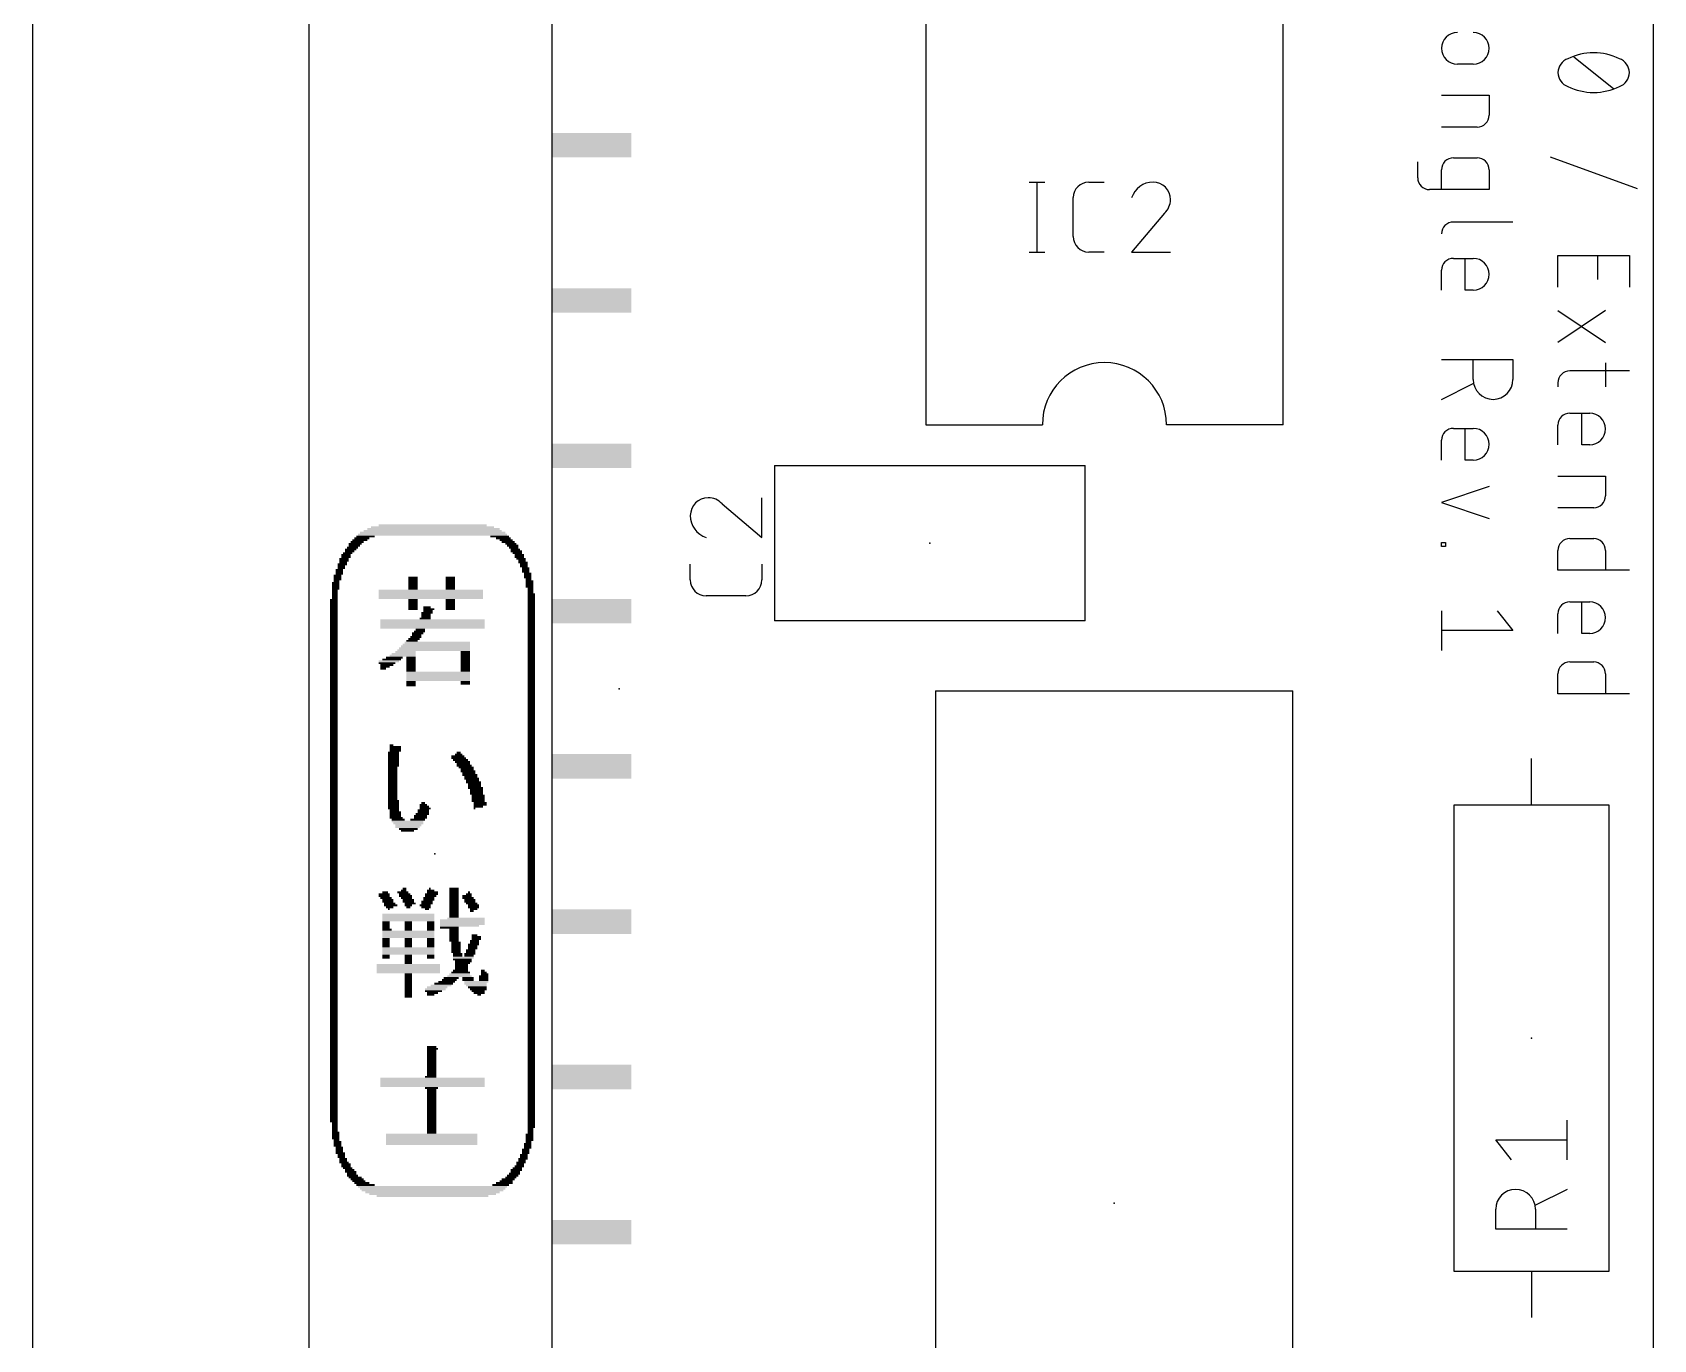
# Model space of a CAD drawing. Extents: x -4.5 to 54.6, y -1 to 75.9.
# Drawn here: x -4.52 to 22, y 16.02 to 37.41 of the extents above; entities that cross this region are included whole.
import ezdxf

# ---------------------------------------------------------------- set-up
doc = ezdxf.new("R2010")
doc.units = 0
for name, color, linetype in [('20', 30, 'CONTINUOUS'), ('21', 253, 'CONTINUOUS'), ('23', 7, 'CONTINUOUS'), ('25', 253, 'CONTINUOUS'), ('51', 253, 'CONTINUOUS')]:
    doc.layers.add(name, color=color, linetype=linetype)

# ---------------------------------------------------------------- blocks, each defined once
blk = doc.blocks.new('RECT')
blk.add_solid([(-0.5, -0.5), (0.5, -0.5), (-0.5, 0.5), (0.5, 0.5)])

msp = doc.modelspace()

# ---------------------------------------------------------------- linework, layer by layer
at = {"layer": '20'}
for p, q in [((0, 54), (0, -1)), ((22, -1), (22, 54))]:
    msp.add_line(p, q, dxfattribs=at)
at = {"layer": '21'}
for p, q in [((-4.52, 52.17), (-4.52, 1.17)), ((3.98, 1.17), (3.98, 52.17)), ((10.0965, 47.752), (10.0965, 30.988)), ((15.9385, 30.988), (15.9385, 47.752)), ((19.0501, 36.8864), (18.7904, 36.8864)), ((20.6954, 37.0078), (21.3446, 36.4885)), ((18.5308, 36.377), (19.3097, 36.377)), ((19.3097, 36.377), (19.3097, 36.0524)), ((19.115, 35.8577), (18.5308, 35.8577)), ((18.1413, 35.0296), (18.1413, 35.2893)), ((18.7255, 35.3542), (19.115, 35.3542)), ((20.306, 35.3695), (21.734, 34.8502)), ((18.5308, 34.8349), (18.5308, 35.1594)), ((19.3097, 35.1594), (19.3097, 34.8349)), ((19.3097, 34.8349), (18.3361, 34.8349)), ((19.6992, 34.3046), (18.7255, 34.3046)), ((18.7255, 33.71), (19.0501, 33.71)), ((18.9203, 33.1907), (18.9203, 33.71)), ((20.4358, 33.2364), (20.4358, 33.7557)), ((20.4358, 33.7557), (21.6042, 33.7557)), ((21.0849, 33.7557), (21.0849, 33.3663)), ((21.6042, 33.7557), (21.6042, 33.2364)), ((18.5308, 33.1907), (18.5308, 33.5153)), ((19.0501, 33.1907), (18.9203, 33.1907)), ((20.4358, 32.8549), (21.2147, 32.3356)), ((21.2147, 32.8549), (20.4358, 32.3356)), ((18.5308, 32.053), (19.6992, 32.053)), ((19.0501, 31.7285), (19.0501, 32.053)), ((19.6992, 32.053), (19.6992, 31.7285)), ((21.6042, 31.8693), (20.6305, 31.8693)), ((21.2147, 31.9991), (21.2147, 31.6096)), ((18.5308, 31.4039), (19.0501, 31.6636)), ((20.4358, 31.6745), (20.4358, 31.6096)), ((20.6305, 31.1785), (20.9551, 31.1785)), ((20.8253, 30.6592), (20.8253, 31.1785)), ((10.0965, 30.988), (12.0015, 30.988)), ((15.9385, 30.988), (14.0335, 30.988)), ((18.7255, 30.9287), (19.0501, 30.9287)), ((18.9203, 30.4094), (18.9203, 30.9287)), ((20.4358, 30.6592), (20.4358, 30.9837)), ((18.5308, 30.4094), (18.5308, 30.734)), ((20.9551, 30.6592), (20.8253, 30.6592)), ((7.62, 30.3213), (7.62, 27.7813)), ((7.62, 30.3213), (12.7, 30.3213)), ((12.7, 27.7813), (12.7, 30.3213)), ((19.0501, 30.4094), (18.9203, 30.4094)), ((19.3097, 29.9762), (18.5308, 29.7166)), ((20.4358, 30.1498), (21.2147, 30.1498)), ((21.2147, 30.1498), (21.2147, 29.8252)), ((18.5308, 29.7166), (19.3097, 29.4569)), ((21.02, 29.6305), (20.4358, 29.6305)), ((18.5308, 29.0632), (18.5957, 29.0632)), ((18.5308, 28.9983), (18.5308, 29.0632)), ((18.5957, 28.9983), (18.5308, 28.9983)), ((18.5957, 29.0632), (18.5957, 28.9983)), ((20.4358, 28.6077), (20.4358, 28.9322)), ((20.6305, 29.127), (21.02, 29.127)), ((21.2147, 28.9322), (21.2147, 28.6077)), ((21.6042, 28.6077), (20.4358, 28.6077)), ((18.5308, 27.9456), (18.5308, 27.2965)), ((19.4396, 27.9456), (19.6992, 27.6211)), ((20.4358, 27.5731), (20.4358, 27.8976)), ((20.6305, 28.0924), (20.9551, 28.0924)), ((20.8253, 27.5731), (20.8253, 28.0924)), ((12.7, 27.7813), (7.62, 27.7813)), ((19.6992, 27.6211), (18.5308, 27.6211)), ((20.9551, 27.5731), (20.8253, 27.5731)), ((20.6305, 27.1077), (21.02, 27.1077)), ((20.4358, 26.5884), (20.4358, 26.9129)), ((21.2147, 26.9129), (21.2147, 26.5884)), ((10.2553, 26.6383), (10.2553, 9.8742)), ((10.2553, 26.6383), (16.0973, 26.6383)), ((16.0973, 9.8742), (16.0973, 26.6383)), ((21.6042, 26.5884), (20.4358, 26.5884)), ((20.0025, 24.765), (20.0025, 25.527)), ((18.7325, 24.765), (18.7325, 17.145)), ((21.2725, 24.765), (18.7325, 24.765)), ((21.2725, 17.145), (21.2725, 24.765)), ((18.7325, 17.145), (21.2725, 17.145)), ((20.0025, 17.145), (20.0025, 16.383))]:
    msp.add_line(p, q, dxfattribs=at)
for centre, radius, start, end in [((18.7904, 37.146), 0.2596, 90, 270), ((19.0501, 37.146), 0.2596, 270, 90), ((20.676, 36.7481), 0.2402, 108.9254, 179.9998), ((21.02, 36.1098), 0.9629, 90, 115.9888), ((21.02, 36.1098), 0.9629, 64.0109, 90.0001), ((21.364, 36.7481), 0.2402, 360, 71.0751), ((20.676, 36.7481), 0.2402, 180, 251.0733), ((21.364, 36.7481), 0.2402, 288.9259, 359.9998), ((21.02, 37.3864), 0.9629, 244.0112, 270), ((21.02, 37.3864), 0.9628, 269.9999, 295.9891), ((19.115, 36.0524), 0.1947, 270.0018, 360), ((18.7255, 35.1594), 0.1947, 90, 180), ((19.115, 35.1594), 0.1947, 0, 90), ((18.3361, 35.0296), 0.1947, 180, 270), ((18.7255, 34.1099), 0.1947, 90, 180), ((18.7255, 33.5153), 0.1947, 90, 180), ((19.0501, 33.4504), 0.2596, 270, 90), ((13.0175, 30.988), 1.016, 0, 180), ((20.6305, 31.6745), 0.1947, 90, 180), ((19.3746, 31.7285), 0.3246, 180, 0), ((20.6305, 30.9837), 0.1947, 90, 180), ((20.9551, 30.9188), 0.2596, 270, 90), ((18.7255, 30.734), 0.1947, 90, 180), ((19.0501, 30.6691), 0.2596, 270, 90), ((21.02, 29.8252), 0.1947, 270.0018, 360), ((20.6305, 28.9322), 0.1947, 90, 180), ((21.02, 28.9322), 0.1947, 0, 90), ((20.6305, 27.8976), 0.1947, 90, 180), ((20.9551, 27.8327), 0.2596, 270, 90), ((20.6305, 26.9129), 0.1947, 90, 180), ((21.02, 26.9129), 0.1947, 0, 90)]:
    msp.add_arc(centre, radius, start, end, dxfattribs=at)
at = {"layer": '23'}
for p in [(10.16, 29.0513), (5.08, 26.67), (2.0638, 23.9713), (20.0025, 20.955), (13.1763, 18.2563)]:
    msp.add_point(p, dxfattribs=at)
at = {"layer": '25'}
for p, q in [((11.7856, 34.9567), (12.0396, 34.9567)), ((11.9126, 34.9567), (11.9126, 33.8137)), ((12.7598, 34.9567), (13.0138, 34.9567)), ((12.5058, 34.0678), (12.5058, 34.7028)), ((14.0018, 34.4488), (13.462, 33.8137)), ((11.7856, 33.8137), (12.0396, 33.8137)), ((13.0138, 33.8137), (12.7598, 33.8137)), ((13.462, 33.8137), (14.097, 33.8137)), ((7.4104, 29.1451), (7.4104, 29.7942)), ((6.7613, 29.6968), (7.4104, 29.1451)), ((6.242, 28.4489), (6.242, 28.7086)), ((7.4104, 28.7086), (7.4104, 28.4489)), ((7.1508, 28.1893), (6.5017, 28.1893)), ((20.5867, 18.9664), (20.5867, 19.6155)), ((19.6779, 18.9664), (19.4183, 19.291)), ((19.4183, 19.291), (20.5867, 19.291)), ((20.5867, 18.4799), (20.0674, 18.2203)), ((19.4183, 17.8308), (19.4183, 18.1554)), ((20.0674, 18.1554), (20.0674, 17.8308)), ((20.5867, 17.8308), (19.4183, 17.8308))]:
    msp.add_line(p, q, dxfattribs=at)
for centre, radius, start, end in [((12.7598, 34.7028), 0.254, 90, 180), ((13.8113, 34.5896), 0.3671, 90, 162.0547), ((13.8113, 34.671), 0.2858, 0, 90), ((13.7901, 34.671), 0.3069, 313.6027, 0.0001), ((12.7598, 34.0678), 0.254, 180, 270), ((6.5342, 29.5021), 0.2921, 90, 180), ((6.5342, 29.4805), 0.3137, 43.6034, 90.0002), ((6.6173, 29.5021), 0.3753, 180.0001, 252.0554), ((6.5017, 28.4489), 0.2596, 180.0014, 270), ((7.1508, 28.4489), 0.2596, 270, 0), ((19.7429, 18.1554), 0.3246, 0, 180)]:
    msp.add_arc(centre, radius, start, end, dxfattribs=at)

# ---------------------------------------------------------------- block references
at = {"layer": '21', "xscale": 0.4, "yscale": 0.3, "rotation": 90}
for p in [(4.13, 35.56), (4.13, 33.02), (4.13, 30.48), (4.13, 27.94), (4.13, 25.4), (4.13, 22.86), (4.13, 20.32), (4.13, 17.78)]:
    msp.add_blockref('RECT', p, dxfattribs=at)
at = {"layer": '21', "yscale": 0.0305}
for p, xscale in [((0.9287, 29.1612), 0.3048), ((2.0259, 29.1917), 2.4384), ((2.0259, 29.2221), 2.3774), ((2.0259, 29.2526), 2.2555), ((2.0412, 29.2831), 2.1641), ((2.0259, 29.3136), 2.0117), ((2.0259, 29.3441), 1.7678), ((3.1232, 29.1612), 0.3048), ((0.6848, 28.9478), 0.1829), ((0.6696, 28.9173), 0.1524), ((0.7153, 28.9783), 0.1829), ((0.761, 29.0393), 0.2134), ((0.7458, 29.0088), 0.1829), ((0.7915, 29.0697), 0.2134), ((0.8372, 29.1002), 0.2438), ((0.8677, 29.1307), 0.2438), ((3.1842, 29.1307), 0.2438), ((3.2299, 29.1002), 0.2134), ((3.2604, 29.0697), 0.2134), ((3.3061, 29.0393), 0.1829), ((3.3366, 29.0088), 0.1829), ((3.3518, 28.9783), 0.1524), ((3.3823, 28.9478), 0.1524), ((3.3976, 28.9173), 0.1829), ((0.5324, 28.6735), 0.1219), ((0.5324, 28.643), 0.1219), ((0.5477, 28.704), 0.1524), ((0.5782, 28.7954), 0.1524), ((0.5782, 28.7649), 0.1524), ((0.5629, 28.7345), 0.1219), ((0.6086, 28.8564), 0.1524), ((0.6086, 28.8259), 0.1524), ((0.6391, 28.8869), 0.1524), ((3.4128, 28.8869), 0.1524), ((3.4433, 28.8564), 0.1524), ((3.4433, 28.8259), 0.1524), ((3.4738, 28.7954), 0.1524), ((3.489, 28.7649), 0.1219), ((3.5042, 28.7345), 0.1524), ((3.5195, 28.704), 0.1219), ((3.5195, 28.6735), 0.1219), ((3.55, 28.643), 0.1219), ((0.441, 28.3992), 0.1219), ((0.441, 28.3687), 0.1219), ((0.4715, 28.5211), 0.1219), ((0.4715, 28.4906), 0.1219), ((0.4715, 28.4601), 0.1219), ((0.4562, 28.4297), 0.0914), ((0.502, 28.6125), 0.1219), ((0.502, 28.5821), 0.1219), ((0.502, 28.5516), 0.1219), ((1.7059, 28.4906), 0.1524), ((1.7059, 28.4601), 0.1524), ((1.7059, 28.4297), 0.1524), ((1.7059, 28.3992), 0.1524), ((1.7059, 28.3687), 0.1524), ((2.3155, 28.4906), 0.1524), ((2.3155, 28.4601), 0.1524), ((2.3155, 28.4297), 0.1524), ((2.3155, 28.3992), 0.1524), ((2.3155, 28.3687), 0.1524), ((3.55, 28.6125), 0.1219), ((3.55, 28.5821), 0.1219), ((3.5804, 28.5516), 0.1219), ((3.5804, 28.5211), 0.1219), ((3.5804, 28.4906), 0.1219), ((3.6109, 28.4297), 0.1219), ((3.6109, 28.3992), 0.1219), ((3.6109, 28.3687), 0.1219), ((3.5957, 28.4601), 0.0914), ((0.4105, 28.1249), 0.1219), ((0.441, 28.3382), 0.1219), ((0.441, 28.3077), 0.1219), ((0.4258, 28.2773), 0.0914), ((0.4258, 28.2468), 0.0914), ((0.4258, 28.2163), 0.0914), ((0.4258, 28.1858), 0.0914), ((0.4258, 28.1553), 0.0914), ((1.9955, 28.2773), 1.7069), ((1.9955, 28.2468), 1.7069), ((1.9955, 28.2163), 1.7069), ((1.9955, 28.1858), 1.7069), ((1.9955, 28.1553), 1.7069), ((1.7059, 28.3382), 0.1524), ((1.7059, 28.3077), 0.1524), ((1.7059, 28.1249), 0.1524), ((2.3155, 28.3382), 0.1524), ((2.3155, 28.3077), 0.1524), ((2.3155, 28.1249), 0.1524), ((3.6109, 28.3382), 0.1219), ((3.6261, 28.3077), 0.0914), ((3.6261, 28.2773), 0.0914), ((3.6261, 28.2468), 0.0914), ((3.6414, 28.2163), 0.1219), ((3.6414, 28.1858), 0.1219), ((3.6414, 28.1553), 0.1219), ((3.6414, 28.1249), 0.1219), ((0.4105, 28.0944), 0.1219), ((0.4105, 28.0639), 0.1219), ((0.4105, 28.0334), 0.1219), ((0.4105, 28.0029), 0.1219), ((0.4105, 27.9725), 0.1219), ((0.4105, 27.942), 0.1219), ((0.4105, 27.9115), 0.1219), ((0.4105, 27.881), 0.1219), ((0.4105, 27.8505), 0.1219), ((1.7059, 28.0944), 0.1524), ((1.7059, 28.0639), 0.1524), ((1.7059, 28.0334), 0.1524), ((1.7059, 28.0029), 0.1524), ((1.7059, 27.9725), 0.1524), ((1.9345, 27.9115), 0.1829), ((1.9193, 27.881), 0.1524), ((1.9193, 27.8505), 0.1524), ((1.9345, 28.0029), 0.1219), ((1.965, 27.9725), 0.1829), ((1.9498, 27.942), 0.1524), ((2.3155, 28.0944), 0.1524), ((2.3155, 28.0639), 0.1524), ((2.3155, 28.0334), 0.1524), ((2.3155, 28.0029), 0.1524), ((2.3155, 27.9725), 0.1524), ((3.6414, 28.0944), 0.1219), ((3.6414, 28.0639), 0.1219), ((3.6414, 28.0334), 0.1219), ((3.6414, 28.0029), 0.1219), ((3.6414, 27.9725), 0.1219), ((3.6414, 27.942), 0.1219), ((3.6414, 27.9115), 0.1219), ((3.6414, 27.881), 0.1219), ((3.6414, 27.8505), 0.1219), ((0.4105, 27.8201), 0.1219), ((0.4105, 27.7896), 0.1219), ((0.4105, 27.7591), 0.1219), ((0.4105, 27.7286), 0.1219), ((0.4105, 27.6981), 0.1219), ((0.4105, 27.6677), 0.1219), ((0.4105, 27.6372), 0.1219), ((0.4105, 27.6067), 0.1219), ((0.4105, 27.5762), 0.1219), ((2.0259, 27.7896), 1.7069), ((2.0259, 27.7591), 1.7069), ((2.0259, 27.7286), 1.7069), ((2.0259, 27.6981), 1.7069), ((2.0259, 27.6677), 1.7069), ((1.7821, 27.5762), 0.1829), ((1.8126, 27.6067), 0.1829), ((1.8278, 27.6372), 0.1524), ((1.904, 27.8201), 0.1829), ((3.6414, 27.8201), 0.1219), ((3.6414, 27.7896), 0.1219), ((3.6414, 27.7591), 0.1219), ((3.6414, 27.7286), 0.1219), ((3.6414, 27.6981), 0.1219), ((3.6414, 27.6677), 0.1219), ((3.6414, 27.6372), 0.1219), ((3.6414, 27.6067), 0.1219), ((3.6414, 27.5762), 0.1219), ((0.4105, 27.5457), 0.1219), ((0.4105, 27.5153), 0.1219), ((0.4105, 27.4848), 0.1219), ((0.4105, 27.4543), 0.1219), ((0.4105, 27.4238), 0.1219), ((0.4105, 27.3933), 0.1219), ((0.4105, 27.3629), 0.1219), ((0.4105, 27.3324), 0.1219), ((0.4105, 27.3019), 0.1219), ((2.0412, 27.3019), 1.1887), ((2.0564, 27.3324), 1.1582), ((2.0717, 27.3629), 1.1278), ((2.0869, 27.3933), 1.0973), ((2.1021, 27.4238), 1.0668), ((1.6907, 27.4543), 0.1829), ((1.7212, 27.4848), 0.1829), ((1.7516, 27.5153), 0.1829), ((1.7669, 27.5457), 0.1524), ((3.6414, 27.5457), 0.1219), ((3.6414, 27.5153), 0.1219), ((3.6414, 27.4848), 0.1219), ((3.6414, 27.4543), 0.1219), ((3.6414, 27.4238), 0.1219), ((3.6414, 27.3933), 0.1219), ((3.6414, 27.3629), 0.1219), ((3.6414, 27.3324), 0.1219), ((3.6414, 27.3019), 0.1219), ((0.4105, 27.2714), 0.1219), ((0.4105, 27.2409), 0.1219), ((0.4105, 27.2105), 0.1219), ((0.4105, 27.18), 0.1219), ((0.4105, 27.1495), 0.1219), ((0.4105, 27.119), 0.1219), ((0.4105, 27.0885), 0.1219), ((0.4105, 27.0581), 0.1219), ((1.2792, 27.0885), 0.2743), ((1.3097, 27.119), 0.3353), ((1.2792, 27.0581), 0.2134), ((1.3554, 27.1495), 0.3048), ((1.4011, 27.18), 0.2743), ((1.5383, 27.2105), 0.4267), ((1.5535, 27.2409), 0.3962), ((1.584, 27.2714), 0.3353), ((1.6754, 27.18), 0.1524), ((1.6754, 27.1495), 0.1524), ((1.6754, 27.119), 0.1524), ((1.6754, 27.0885), 0.1524), ((1.6754, 27.0581), 0.1524), ((2.5594, 27.2714), 0.1524), ((2.5594, 27.2409), 0.1524), ((2.5594, 27.2105), 0.1524), ((2.5594, 27.18), 0.1524), ((2.5594, 27.1495), 0.1524), ((2.5594, 27.119), 0.1524), ((2.5594, 27.0885), 0.1524), ((2.5594, 27.0581), 0.1524), ((3.6414, 27.2714), 0.1219), ((3.6414, 27.2409), 0.1219), ((3.6414, 27.2105), 0.1219), ((3.6414, 27.18), 0.1219), ((3.6414, 27.1495), 0.1219), ((3.6414, 27.119), 0.1219), ((3.6414, 27.0885), 0.1219), ((3.6414, 27.0581), 0.1219), ((0.4105, 27.0276), 0.1219), ((0.4105, 26.9971), 0.1219), ((0.4105, 26.9666), 0.1219), ((0.4105, 26.9361), 0.1219), ((0.4105, 26.9057), 0.1219), ((0.4105, 26.8752), 0.1219), ((0.4105, 26.8447), 0.1219), ((0.4105, 26.8142), 0.1219), ((0.4105, 26.7837), 0.1219), ((1.2487, 27.0276), 0.1524), ((1.2182, 26.9971), 0.0914), ((1.6754, 27.0276), 0.1524), ((1.6754, 26.9971), 0.1524), ((1.6754, 26.9666), 0.1524), ((1.6754, 26.7837), 0.1524), ((2.1174, 26.9361), 1.0363), ((2.1174, 26.9057), 1.0363), ((2.1174, 26.8752), 1.0363), ((2.1174, 26.8447), 1.0363), ((2.1174, 26.8142), 1.0363), ((2.5594, 27.0276), 0.1524), ((2.5594, 26.9971), 0.1524), ((2.5594, 26.9666), 0.1524), ((2.5594, 26.7837), 0.1524), ((3.6414, 27.0276), 0.1219), ((3.6414, 26.9971), 0.1219), ((3.6414, 26.9666), 0.1219), ((3.6414, 26.9361), 0.1219), ((3.6414, 26.9057), 0.1219), ((3.6414, 26.8752), 0.1219), ((3.6414, 26.8447), 0.1219), ((3.6414, 26.8142), 0.1219), ((3.6414, 26.7837), 0.1219), ((0.4105, 26.7533), 0.1219), ((0.4105, 26.7228), 0.1219), ((0.4105, 26.6923), 0.1219), ((0.4105, 26.6618), 0.1219), ((0.4105, 26.6313), 0.1219), ((0.4105, 26.6009), 0.1219), ((0.4105, 26.5704), 0.1219), ((0.4105, 26.5399), 0.1219), ((0.4105, 26.5094), 0.1219), ((1.6754, 26.7533), 0.1524), ((1.6754, 26.7228), 0.1524), ((2.5594, 26.7533), 0.1524), ((3.6414, 26.7533), 0.1219), ((3.6414, 26.7228), 0.1219), ((3.6414, 26.6923), 0.1219), ((3.6414, 26.6618), 0.1219), ((3.6414, 26.6313), 0.1219), ((3.6414, 26.6009), 0.1219), ((3.6414, 26.5704), 0.1219), ((3.6414, 26.5399), 0.1219), ((3.6414, 26.5094), 0.1219), ((0.4105, 26.4789), 0.1219), ((0.4105, 26.4485), 0.1219), ((0.4105, 26.418), 0.1219), ((0.4105, 26.3875), 0.1219), ((0.4105, 26.357), 0.1219), ((0.4105, 26.3265), 0.1219), ((0.4105, 26.2961), 0.1219), ((0.4105, 26.2656), 0.1219), ((3.6414, 26.4789), 0.1219), ((3.6414, 26.4485), 0.1219), ((3.6414, 26.418), 0.1219), ((3.6414, 26.3875), 0.1219), ((3.6414, 26.357), 0.1219), ((3.6414, 26.3265), 0.1219), ((3.6414, 26.2961), 0.1219), ((3.6414, 26.2656), 0.1219), ((0.4105, 26.2351), 0.1219), ((0.4105, 26.2046), 0.1219), ((0.4105, 26.1741), 0.1219), ((0.4105, 26.1437), 0.1219), ((0.4105, 26.1132), 0.1219), ((0.4105, 26.0827), 0.1219), ((0.4105, 26.0522), 0.1219), ((0.4105, 26.0217), 0.1219), ((0.4105, 25.9913), 0.1219), ((3.6414, 26.2351), 0.1219), ((3.6414, 26.2046), 0.1219), ((3.6414, 26.1741), 0.1219), ((3.6414, 26.1437), 0.1219), ((3.6414, 26.1132), 0.1219), ((3.6414, 26.0827), 0.1219), ((3.6414, 26.0522), 0.1219), ((3.6414, 26.0217), 0.1219), ((3.6414, 25.9913), 0.1219), ((0.4105, 25.9608), 0.1219), ((0.4105, 25.9303), 0.1219), ((0.4105, 25.8998), 0.1219), ((0.4105, 25.8693), 0.1219), ((0.4105, 25.8389), 0.1219), ((0.4105, 25.8084), 0.1219), ((0.4105, 25.7779), 0.1219), ((0.4105, 25.7474), 0.1219), ((0.4105, 25.7169), 0.1219), ((1.4163, 25.7169), 0.1829), ((1.3554, 25.7474), 0.061), ((3.6414, 25.9608), 0.1219), ((3.6414, 25.9303), 0.1219), ((3.6414, 25.8998), 0.1219), ((3.6414, 25.8693), 0.1219), ((3.6414, 25.8389), 0.1219), ((3.6414, 25.8084), 0.1219), ((3.6414, 25.7779), 0.1219), ((3.6414, 25.7474), 0.1219), ((3.6414, 25.7169), 0.1219), ((0.4105, 25.6865), 0.1219), ((0.4105, 25.656), 0.1219), ((0.4105, 25.6255), 0.1219), ((0.4105, 25.595), 0.1219), ((0.4105, 25.5645), 0.1219), ((0.4105, 25.5341), 0.1219), ((0.4105, 25.5036), 0.1219), ((0.4105, 25.4731), 0.1219), ((1.3859, 25.6255), 0.1829), ((1.3859, 25.595), 0.1829), ((1.3859, 25.5645), 0.1829), ((1.3859, 25.5341), 0.1829), ((1.3859, 25.5036), 0.1829), ((1.3859, 25.4731), 0.1829), ((1.4163, 25.6865), 0.1829), ((1.4163, 25.656), 0.1829), ((2.4374, 25.5645), 0.2134), ((2.4527, 25.5341), 0.2438), ((2.4832, 25.5036), 0.2438), ((2.5136, 25.4731), 0.2438), ((2.4527, 25.595), 0.1219), ((2.4527, 25.6255), 0.061), ((3.6414, 25.6865), 0.1219), ((3.6414, 25.656), 0.1219), ((3.6414, 25.6255), 0.1219), ((3.6414, 25.595), 0.1219), ((3.6414, 25.5645), 0.1219), ((3.6414, 25.5341), 0.1219), ((3.6414, 25.5036), 0.1219), ((3.6414, 25.4731), 0.1219), ((0.4105, 25.4426), 0.1219), ((0.4105, 25.4121), 0.1219), ((0.4105, 25.3817), 0.1219), ((0.4105, 25.3512), 0.1219), ((0.4105, 25.3207), 0.1219), ((0.4105, 25.2902), 0.1219), ((0.4105, 25.2597), 0.1219), ((0.4105, 25.2293), 0.1219), ((0.4105, 25.1988), 0.1219), ((1.3859, 25.4426), 0.1829), ((1.3859, 25.4121), 0.1829), ((1.3706, 25.3817), 0.1524), ((1.3706, 25.3512), 0.1524), ((1.3706, 25.3207), 0.1524), ((1.3706, 25.2902), 0.1524), ((1.3706, 25.2597), 0.1524), ((1.3706, 25.2293), 0.1524), ((1.3706, 25.1988), 0.1524), ((2.5289, 25.4426), 0.2134), ((2.5441, 25.4121), 0.2438), ((2.5746, 25.3817), 0.2438), ((2.5898, 25.3512), 0.2134), ((2.6051, 25.3207), 0.2438), ((2.6203, 25.2902), 0.2134), ((2.6356, 25.2597), 0.2438), ((2.6508, 25.2293), 0.2134), ((2.666, 25.1988), 0.2438), ((3.6414, 25.4426), 0.1219), ((3.6414, 25.4121), 0.1219), ((3.6414, 25.3817), 0.1219), ((3.6414, 25.3512), 0.1219), ((3.6414, 25.3207), 0.1219), ((3.6414, 25.2902), 0.1219), ((3.6414, 25.2597), 0.1219), ((3.6414, 25.2293), 0.1219), ((3.6414, 25.1988), 0.1219), ((0.4105, 25.1683), 0.1219), ((0.4105, 25.1378), 0.1219), ((0.4105, 25.1073), 0.1219), ((0.4105, 25.0769), 0.1219), ((0.4105, 25.0464), 0.1219), ((0.4105, 25.0159), 0.1219), ((0.4105, 24.9854), 0.1219), ((0.4105, 24.9549), 0.1219), ((0.4105, 24.9245), 0.1219), ((1.3706, 25.1683), 0.1524), ((1.3706, 25.1378), 0.1524), ((1.3706, 25.1073), 0.1524), ((1.3706, 25.0769), 0.1524), ((1.3706, 25.0464), 0.1524), ((1.3706, 25.0159), 0.1524), ((1.3706, 24.9854), 0.1524), ((1.3706, 24.9549), 0.1524), ((1.3706, 24.9245), 0.1524), ((2.6813, 25.1683), 0.2134), ((2.6965, 25.1378), 0.2438), ((2.7118, 25.1073), 0.2134), ((2.7118, 25.0769), 0.2134), ((2.727, 25.0464), 0.2438), ((2.7422, 25.0159), 0.2134), ((2.7422, 24.9854), 0.2134), ((2.7422, 24.9549), 0.2134), ((2.7727, 24.9245), 0.2134), ((3.6414, 25.1683), 0.1219), ((3.6414, 25.1378), 0.1219), ((3.6414, 25.1073), 0.1219), ((3.6414, 25.0769), 0.1219), ((3.6414, 25.0464), 0.1219), ((3.6414, 25.0159), 0.1219), ((3.6414, 24.9854), 0.1219), ((3.6414, 24.9549), 0.1219), ((3.6414, 24.9245), 0.1219), ((0.4105, 24.894), 0.1219), ((0.4105, 24.8635), 0.1219), ((0.4105, 24.833), 0.1219), ((0.4105, 24.8025), 0.1219), ((0.4105, 24.7721), 0.1219), ((0.4105, 24.7416), 0.1219), ((0.4105, 24.7111), 0.1219), ((0.4105, 24.6806), 0.1219), ((0.4105, 24.6501), 0.1219), ((1.3706, 24.894), 0.1524), ((1.3706, 24.8635), 0.1524), ((1.3859, 24.833), 0.1829), ((1.3859, 24.8025), 0.1829), ((1.3859, 24.7721), 0.1829), ((1.3859, 24.7416), 0.1829), ((1.3859, 24.7111), 0.1829), ((1.4163, 24.6501), 0.1829), ((1.4011, 24.6806), 0.1524), ((1.8736, 24.6806), 0.1829), ((1.8736, 24.6501), 0.1829), ((1.904, 24.7111), 0.1829), ((1.8736, 24.7721), 0.1219), ((1.8888, 24.7416), 0.1524), ((1.8736, 24.8025), 0.061), ((2.7727, 24.894), 0.2134), ((2.7727, 24.8635), 0.2134), ((2.7727, 24.833), 0.2134), ((2.8032, 24.8025), 0.2134), ((2.8032, 24.7721), 0.2134), ((2.7727, 24.7416), 0.1524), ((2.7118, 24.7111), 0.0305), ((3.6414, 24.894), 0.1219), ((3.6414, 24.8635), 0.1219), ((3.6414, 24.833), 0.1219), ((3.6414, 24.8025), 0.1219), ((3.6414, 24.7721), 0.1219), ((3.6414, 24.7416), 0.1219), ((3.6414, 24.7111), 0.1219), ((3.6414, 24.6806), 0.1219), ((3.6414, 24.6501), 0.1219), ((0.4105, 24.6197), 0.1219), ((0.4105, 24.5892), 0.1219), ((0.4105, 24.5587), 0.1219), ((0.4105, 24.5282), 0.1219), ((0.4105, 24.4977), 0.1219), ((0.4105, 24.4672), 0.1219), ((0.4105, 24.4368), 0.1219), ((0.4105, 24.4063), 0.1219), ((1.4163, 24.6197), 0.1829), ((1.4163, 24.5892), 0.1829), ((1.4316, 24.5587), 0.2134), ((1.4621, 24.5282), 0.2134), ((1.6145, 24.4977), 0.5182), ((1.6297, 24.4672), 0.4877), ((1.6297, 24.4368), 0.4267), ((1.6145, 24.4063), 0.3962), ((1.7821, 24.5282), 0.2438), ((1.8278, 24.5892), 0.2134), ((1.8278, 24.5587), 0.2134), ((1.8583, 24.6197), 0.2134), ((3.6414, 24.6197), 0.1219), ((3.6414, 24.5892), 0.1219), ((3.6414, 24.5587), 0.1219), ((3.6414, 24.5282), 0.1219), ((3.6414, 24.4977), 0.1219), ((3.6414, 24.4672), 0.1219), ((3.6414, 24.4368), 0.1219), ((3.6414, 24.4063), 0.1219), ((0.4105, 24.3758), 0.1219), ((0.4105, 24.3453), 0.1219), ((0.4105, 24.3148), 0.1219), ((0.4105, 24.2844), 0.1219), ((0.4105, 24.2539), 0.1219), ((0.4105, 24.2234), 0.1219), ((0.4105, 24.1929), 0.1219), ((0.4105, 24.1624), 0.1219), ((0.4105, 24.132), 0.1219), ((1.6297, 24.3758), 0.3048), ((1.6145, 24.3453), 0.2134), ((3.6414, 24.3758), 0.1219), ((3.6414, 24.3453), 0.1219), ((3.6414, 24.3148), 0.1219), ((3.6414, 24.2844), 0.1219), ((3.6414, 24.2539), 0.1219), ((3.6414, 24.2234), 0.1219), ((3.6414, 24.1929), 0.1219), ((3.6414, 24.1624), 0.1219), ((3.6414, 24.132), 0.1219), ((0.4105, 24.1015), 0.1219), ((0.4105, 24.071), 0.1219), ((0.4105, 24.0405), 0.1219), ((0.4105, 24.01), 0.1219), ((0.4105, 23.9796), 0.1219), ((0.4105, 23.9491), 0.1219), ((0.4105, 23.9186), 0.1219), ((0.4105, 23.8881), 0.1219), ((0.4105, 23.8576), 0.1219), ((3.6414, 24.1015), 0.1219), ((3.6414, 24.071), 0.1219), ((3.6414, 24.0405), 0.1219), ((3.6414, 24.01), 0.1219), ((3.6414, 23.9796), 0.1219), ((3.6414, 23.9491), 0.1219), ((3.6414, 23.9186), 0.1219), ((3.6414, 23.8881), 0.1219), ((3.6414, 23.8576), 0.1219), ((0.4105, 23.8272), 0.1219), ((0.4105, 23.7967), 0.1219), ((0.4105, 23.7662), 0.1219), ((0.4105, 23.7357), 0.1219), ((0.4105, 23.7052), 0.1219), ((0.4105, 23.6748), 0.1219), ((0.4105, 23.6443), 0.1219), ((0.4105, 23.6138), 0.1219), ((3.6414, 23.8272), 0.1219), ((3.6414, 23.7967), 0.1219), ((3.6414, 23.7662), 0.1219), ((3.6414, 23.7357), 0.1219), ((3.6414, 23.7052), 0.1219), ((3.6414, 23.6748), 0.1219), ((3.6414, 23.6443), 0.1219), ((3.6414, 23.6138), 0.1219), ((0.4105, 23.5833), 0.1219), ((0.4105, 23.5528), 0.1219), ((0.4105, 23.5224), 0.1219), ((0.4105, 23.4919), 0.1219), ((0.4105, 23.4614), 0.1219), ((0.4105, 23.4309), 0.1219), ((0.4105, 23.4005), 0.1219), ((0.4105, 23.37), 0.1219), ((0.4105, 23.3395), 0.1219), ((1.2487, 23.3395), 0.0914), ((1.5383, 23.3395), 0.1829), ((1.5535, 23.37), 0.0914), ((1.5688, 23.4005), 0.061), ((1.9955, 23.37), 0.1219), ((2.0259, 23.3395), 0.1829), ((1.9802, 23.4005), 0.0305), ((2.3765, 23.4005), 0.1524), ((2.3765, 23.37), 0.1524), ((2.3765, 23.3395), 0.1524), ((2.6203, 23.3395), 0.0305), ((3.6414, 23.5833), 0.1219), ((3.6414, 23.5528), 0.1219), ((3.6414, 23.5224), 0.1219), ((3.6414, 23.4919), 0.1219), ((3.6414, 23.4614), 0.1219), ((3.6414, 23.4309), 0.1219), ((3.6414, 23.4005), 0.1219), ((3.6414, 23.37), 0.1219), ((3.6414, 23.3395), 0.1219), ((0.4105, 23.309), 0.1219), ((0.4105, 23.2785), 0.1219), ((0.4105, 23.2481), 0.1219), ((0.4105, 23.2176), 0.1219), ((0.4105, 23.1871), 0.1219), ((0.4105, 23.1566), 0.1219), ((0.4105, 23.1261), 0.1219), ((0.4105, 23.0957), 0.1219), ((0.4105, 23.0652), 0.1219), ((1.2335, 23.309), 0.1829), ((1.2335, 23.2785), 0.1829), ((1.264, 23.2481), 0.1829), ((1.2944, 23.2176), 0.1829), ((1.2944, 23.1871), 0.1829), ((1.3249, 23.1566), 0.1829), ((1.3402, 23.1261), 0.2134), ((1.3249, 23.0957), 0.1219), ((1.3097, 23.0652), 0.0305), ((1.5688, 23.309), 0.1829), ((1.584, 23.2785), 0.2134), ((1.5992, 23.2481), 0.1829), ((1.6297, 23.2176), 0.1829), ((1.6297, 23.1871), 0.1829), ((1.6602, 23.1566), 0.1829), ((1.6297, 23.1261), 0.1219), ((1.6297, 23.0957), 0.061), ((1.904, 23.1261), 0.1829), ((1.9345, 23.1871), 0.1829), ((1.9345, 23.1566), 0.1829), ((1.9193, 23.0957), 0.1524), ((1.965, 23.2481), 0.1829), ((1.965, 23.2176), 0.1829), ((2.0107, 23.309), 0.2134), ((1.9345, 23.0652), 0.061), ((1.9955, 23.2785), 0.1829), ((2.3765, 23.309), 0.1524), ((2.3765, 23.2785), 0.1524), ((2.3765, 23.2481), 0.1524), ((2.3765, 23.2176), 0.1524), ((2.3765, 23.1871), 0.1524), ((2.3765, 23.1566), 0.1524), ((2.3765, 23.1261), 0.1524), ((2.3765, 23.0957), 0.1524), ((2.3765, 23.0652), 0.1524), ((2.5898, 23.2785), 0.1524), ((2.6051, 23.2481), 0.1829), ((2.6356, 23.2176), 0.1829), ((2.6356, 23.1871), 0.1829), ((2.666, 23.1566), 0.1829), ((2.6203, 23.309), 0.0914), ((2.6965, 23.1261), 0.1829), ((2.6965, 23.0957), 0.1829), ((2.6965, 23.0652), 0.1219), ((3.6414, 23.309), 0.1219), ((3.6414, 23.2785), 0.1219), ((3.6414, 23.2481), 0.1219), ((3.6414, 23.2176), 0.1219), ((3.6414, 23.1871), 0.1219), ((3.6414, 23.1566), 0.1219), ((3.6414, 23.1261), 0.1219), ((3.6414, 23.0957), 0.1219), ((3.6414, 23.0652), 0.1219), ((0.4105, 23.0347), 0.1219), ((0.4105, 23.0042), 0.1219), ((0.4105, 22.9737), 0.1219), ((0.4105, 22.9433), 0.1219), ((0.4105, 22.9128), 0.1219), ((0.4105, 22.8823), 0.1219), ((0.4105, 22.8518), 0.1219), ((0.4105, 22.8213), 0.1219), ((1.6297, 22.9737), 0.8534), ((1.6297, 22.9433), 0.8534), ((1.6297, 22.9128), 0.8534), ((1.6297, 22.8823), 0.8534), ((1.264, 22.8518), 0.1219), ((1.264, 22.8213), 0.1219), ((1.6297, 22.8518), 0.1219), ((1.6297, 22.8213), 0.1219), ((1.9955, 22.8518), 0.1219), ((1.9955, 22.8213), 0.1219), ((2.5136, 22.8823), 0.7315), ((2.5136, 22.8518), 0.7315), ((2.5136, 22.8213), 0.7315), ((2.5746, 22.9128), 0.6096), ((2.3765, 23.0347), 0.1524), ((2.3765, 23.0042), 0.1524), ((2.3765, 22.9737), 0.1524), ((2.3765, 22.9433), 0.1524), ((2.666, 23.0347), 0.061), ((3.6414, 23.0347), 0.1219), ((3.6414, 23.0042), 0.1219), ((3.6414, 22.9737), 0.1219), ((3.6414, 22.9433), 0.1219), ((3.6414, 22.9128), 0.1219), ((3.6414, 22.8823), 0.1219), ((3.6414, 22.8518), 0.1219), ((3.6414, 22.8213), 0.1219), ((0.4105, 22.7909), 0.1219), ((0.4105, 22.7604), 0.1219), ((0.4105, 22.7299), 0.1219), ((0.4105, 22.6994), 0.1219), ((0.4105, 22.6689), 0.1219), ((0.4105, 22.6385), 0.1219), ((0.4105, 22.608), 0.1219), ((0.4105, 22.5775), 0.1219), ((0.4105, 22.547), 0.1219), ((1.264, 22.7909), 0.1219), ((1.264, 22.7604), 0.1219), ((1.2792, 22.7299), 0.1524), ((1.6297, 22.6994), 0.8534), ((1.6297, 22.6689), 0.8534), ((1.6297, 22.6385), 0.8534), ((1.6297, 22.608), 0.8534), ((1.264, 22.5775), 0.1219), ((1.264, 22.547), 0.1219), ((1.6297, 22.7909), 0.1219), ((1.6297, 22.7604), 0.1219), ((1.6297, 22.7299), 0.1219), ((1.6297, 22.5775), 0.1219), ((1.6297, 22.547), 0.1219), ((1.9955, 22.7909), 0.1219), ((1.9955, 22.7604), 0.1219), ((1.9955, 22.7299), 0.1219), ((1.9955, 22.5775), 0.1219), ((1.9955, 22.547), 0.1219), ((2.4679, 22.7909), 0.6401), ((2.3003, 22.7604), 0.3048), ((2.3765, 22.7299), 0.1524), ((2.3765, 22.6994), 0.1524), ((2.3765, 22.6689), 0.1524), ((2.3765, 22.6385), 0.1524), ((2.3765, 22.608), 0.1524), ((2.3765, 22.5775), 0.1524), ((2.3765, 22.547), 0.1524), ((2.7118, 22.547), 0.1524), ((2.7422, 22.608), 0.1524), ((2.7422, 22.5775), 0.1524), ((2.7118, 22.6385), 0.0914), ((3.6414, 22.7909), 0.1219), ((3.6414, 22.7604), 0.1219), ((3.6414, 22.7299), 0.1219), ((3.6414, 22.6994), 0.1219), ((3.6414, 22.6689), 0.1219), ((3.6414, 22.6385), 0.1219), ((3.6414, 22.608), 0.1219), ((3.6414, 22.5775), 0.1219), ((3.6414, 22.547), 0.1219), ((0.4105, 22.5165), 0.1219), ((0.4105, 22.4861), 0.1219), ((0.4105, 22.4556), 0.1219), ((0.4105, 22.4251), 0.1219), ((0.4105, 22.3946), 0.1219), ((0.4105, 22.3641), 0.1219), ((0.4105, 22.3337), 0.1219), ((0.4105, 22.3032), 0.1219), ((0.4105, 22.2727), 0.1219), ((1.264, 22.5165), 0.1219), ((1.264, 22.4861), 0.1219), ((1.264, 22.4556), 0.1219), ((1.6297, 22.4251), 0.8534), ((1.6297, 22.3946), 0.8534), ((1.6297, 22.3641), 0.8534), ((1.6297, 22.3337), 0.8534), ((1.264, 22.3032), 0.1219), ((1.264, 22.2727), 0.1219), ((1.6297, 22.5165), 0.1219), ((1.6297, 22.4861), 0.1219), ((1.6297, 22.4556), 0.1219), ((1.6297, 22.3032), 0.1219), ((1.6297, 22.2727), 0.1219), ((1.9955, 22.5165), 0.1219), ((1.9955, 22.4861), 0.1219), ((1.9955, 22.4556), 0.1219), ((1.9955, 22.3032), 0.1219), ((1.9955, 22.2727), 0.1219), ((2.407, 22.5165), 0.1524), ((2.407, 22.4861), 0.1524), ((2.407, 22.4556), 0.1524), ((2.407, 22.4251), 0.1524), ((2.407, 22.3946), 0.1524), ((2.407, 22.3641), 0.1524), ((2.4374, 22.3337), 0.1524), ((2.4374, 22.3032), 0.1524), ((2.5289, 22.2727), 0.3353), ((2.6203, 22.3032), 0.1524), ((2.6356, 22.3337), 0.1829), ((2.6508, 22.3946), 0.1524), ((2.6508, 22.3641), 0.1524), ((2.6965, 22.4861), 0.1829), ((2.6813, 22.4556), 0.1524), ((2.6813, 22.4251), 0.1524), ((2.7118, 22.5165), 0.1524), ((3.6414, 22.5165), 0.1219), ((3.6414, 22.4861), 0.1219), ((3.6414, 22.4556), 0.1219), ((3.6414, 22.4251), 0.1219), ((3.6414, 22.3946), 0.1219), ((3.6414, 22.3641), 0.1219), ((3.6414, 22.3337), 0.1219), ((3.6414, 22.3032), 0.1219), ((3.6414, 22.2727), 0.1219), ((0.4105, 22.2422), 0.1219), ((0.4105, 22.2117), 0.1219), ((0.4105, 22.1813), 0.1219), ((0.4105, 22.1508), 0.1219), ((0.4105, 22.1203), 0.1219), ((0.4105, 22.0898), 0.1219), ((0.4105, 22.0593), 0.1219), ((0.4105, 22.0289), 0.1219), ((0.4105, 21.9984), 0.1219), ((1.6297, 22.1508), 1.0363), ((1.6297, 22.1203), 1.0363), ((1.6297, 22.0898), 1.0363), ((1.6297, 22.0593), 1.0363), ((1.6297, 22.0289), 1.0363), ((1.6297, 22.2422), 0.1219), ((1.6297, 22.2117), 0.1219), ((1.6297, 22.1813), 0.1219), ((1.6297, 21.9984), 0.1219), ((2.4679, 21.9984), 0.3353), ((2.4832, 22.0289), 0.3048), ((2.5136, 22.2422), 0.3048), ((2.4832, 22.0593), 0.2438), ((2.5136, 22.1813), 0.2438), ((2.4984, 22.1508), 0.2134), ((2.4984, 22.1203), 0.2134), ((2.4984, 22.0898), 0.2134), ((2.5289, 22.2117), 0.2743), ((2.8489, 22.0593), 0.061), ((2.8641, 22.0289), 0.0914), ((2.8794, 21.9984), 0.1219), ((3.6414, 22.2422), 0.1219), ((3.6414, 22.2117), 0.1219), ((3.6414, 22.1813), 0.1219), ((3.6414, 22.1508), 0.1219), ((3.6414, 22.1203), 0.1219), ((3.6414, 22.0898), 0.1219), ((3.6414, 22.0593), 0.1219), ((3.6414, 22.0289), 0.1219), ((3.6414, 21.9984), 0.1219), ((0.4105, 21.9679), 0.1219), ((0.4105, 21.9374), 0.1219), ((0.4105, 21.9069), 0.1219), ((0.4105, 21.8765), 0.1219), ((0.4105, 21.846), 0.1219), ((0.4105, 21.8155), 0.1219), ((0.4105, 21.785), 0.1219), ((0.4105, 21.7545), 0.1219), ((1.6297, 21.9679), 0.1219), ((1.6297, 21.9374), 0.1219), ((1.6297, 21.9069), 0.1219), ((1.6297, 21.8765), 0.1219), ((1.6297, 21.846), 0.1219), ((1.6297, 21.8155), 0.1219), ((1.6297, 21.785), 0.1219), ((1.6297, 21.7545), 0.1219), ((2.0717, 21.7545), 0.3353), ((2.1021, 21.785), 0.3353), ((2.1631, 21.8155), 0.3353), ((2.2088, 21.846), 0.3048), ((2.2546, 21.8765), 0.2743), ((2.3003, 21.9069), 0.2438), ((2.3308, 21.9374), 0.2438), ((2.4679, 21.9679), 0.3962), ((2.6051, 21.9374), 0.1829), ((2.6051, 21.9069), 0.1829), ((2.7422, 21.8765), 0.3962), ((2.727, 21.846), 0.3658), ((2.7422, 21.8155), 0.3353), ((2.7575, 21.785), 0.3048), ((2.7727, 21.7545), 0.2743), ((2.8641, 21.9679), 0.1524), ((2.8641, 21.9374), 0.1524), ((2.8641, 21.9069), 0.1524), ((3.6414, 21.9679), 0.1219), ((3.6414, 21.9374), 0.1219), ((3.6414, 21.9069), 0.1219), ((3.6414, 21.8765), 0.1219), ((3.6414, 21.846), 0.1219), ((3.6414, 21.8155), 0.1219), ((3.6414, 21.785), 0.1219), ((3.6414, 21.7545), 0.1219), ((0.4105, 21.7241), 0.1219), ((0.4105, 21.6936), 0.1219), ((0.4105, 21.6631), 0.1219), ((0.4105, 21.6326), 0.1219), ((0.4105, 21.6021), 0.1219), ((0.4105, 21.5717), 0.1219), ((0.4105, 21.5412), 0.1219), ((0.4105, 21.5107), 0.1219), ((0.4105, 21.4802), 0.1219), ((1.6297, 21.7241), 0.1219), ((1.6297, 21.6936), 0.1219), ((1.6297, 21.6631), 0.1219), ((1.6297, 21.6326), 0.1219), ((2.0412, 21.7241), 0.2743), ((2.0259, 21.6936), 0.1829), ((1.9955, 21.6631), 0.1219), ((2.7727, 21.7241), 0.2134), ((2.7879, 21.6936), 0.1829), ((2.7879, 21.6631), 0.061), ((3.6414, 21.7241), 0.1219), ((3.6414, 21.6936), 0.1219), ((3.6414, 21.6631), 0.1219), ((3.6414, 21.6326), 0.1219), ((3.6414, 21.6021), 0.1219), ((3.6414, 21.5717), 0.1219), ((3.6414, 21.5412), 0.1219), ((3.6414, 21.5107), 0.1219), ((3.6414, 21.4802), 0.1219), ((0.4105, 21.4497), 0.1219), ((0.4105, 21.4193), 0.1219), ((0.4105, 21.3888), 0.1219), ((0.4105, 21.3583), 0.1219), ((0.4105, 21.3278), 0.1219), ((0.4105, 21.2973), 0.1219), ((0.4105, 21.2669), 0.1219), ((0.4105, 21.2364), 0.1219), ((0.4105, 21.2059), 0.1219), ((3.6414, 21.4497), 0.1219), ((3.6414, 21.4193), 0.1219), ((3.6414, 21.3888), 0.1219), ((3.6414, 21.3583), 0.1219), ((3.6414, 21.3278), 0.1219), ((3.6414, 21.2973), 0.1219), ((3.6414, 21.2669), 0.1219), ((3.6414, 21.2364), 0.1219), ((3.6414, 21.2059), 0.1219), ((0.4105, 21.1754), 0.1219), ((0.4105, 21.1449), 0.1219), ((0.4105, 21.1145), 0.1219), ((0.4105, 21.084), 0.1219), ((0.4105, 21.0535), 0.1219), ((0.4105, 21.023), 0.1219), ((0.4105, 20.9925), 0.1219), ((0.4105, 20.9621), 0.1219), ((3.6414, 21.1754), 0.1219), ((3.6414, 21.1449), 0.1219), ((3.6414, 21.1145), 0.1219), ((3.6414, 21.084), 0.1219), ((3.6414, 21.0535), 0.1219), ((3.6414, 21.023), 0.1219), ((3.6414, 20.9925), 0.1219), ((3.6414, 20.9621), 0.1219), ((0.4105, 20.9316), 0.1219), ((0.4105, 20.9011), 0.1219), ((0.4105, 20.8706), 0.1219), ((0.4105, 20.8401), 0.1219), ((0.4105, 20.8097), 0.1219), ((0.4105, 20.7792), 0.1219), ((0.4105, 20.7487), 0.1219), ((0.4105, 20.7182), 0.1219), ((0.4105, 20.6877), 0.1219), ((2.0107, 20.8097), 0.1524), ((2.0259, 20.7792), 0.1829), ((2.0107, 20.7487), 0.1524), ((2.0107, 20.7182), 0.1524), ((2.0107, 20.6877), 0.1524), ((3.6414, 20.9316), 0.1219), ((3.6414, 20.9011), 0.1219), ((3.6414, 20.8706), 0.1219), ((3.6414, 20.8401), 0.1219), ((3.6414, 20.8097), 0.1219), ((3.6414, 20.7792), 0.1219), ((3.6414, 20.7487), 0.1219), ((3.6414, 20.7182), 0.1219), ((3.6414, 20.6877), 0.1219), ((0.4105, 20.6573), 0.1219), ((0.4105, 20.6268), 0.1219), ((0.4105, 20.5963), 0.1219), ((0.4105, 20.5658), 0.1219), ((0.4105, 20.5353), 0.1219), ((0.4105, 20.5049), 0.1219), ((0.4105, 20.4744), 0.1219), ((0.4105, 20.4439), 0.1219), ((0.4105, 20.4134), 0.1219), ((2.0107, 20.6573), 0.1524), ((2.0107, 20.6268), 0.1524), ((2.0107, 20.5963), 0.1524), ((2.0107, 20.5658), 0.1524), ((2.0107, 20.5353), 0.1524), ((2.0107, 20.5049), 0.1524), ((2.0107, 20.4744), 0.1524), ((2.0107, 20.4439), 0.1524), ((2.0107, 20.4134), 0.1524), ((3.6414, 20.6573), 0.1219), ((3.6414, 20.6268), 0.1219), ((3.6414, 20.5963), 0.1219), ((3.6414, 20.5658), 0.1219), ((3.6414, 20.5353), 0.1219), ((3.6414, 20.5049), 0.1219), ((3.6414, 20.4744), 0.1219), ((3.6414, 20.4439), 0.1219), ((3.6414, 20.4134), 0.1219), ((0.4105, 20.3829), 0.1219), ((0.4105, 20.3525), 0.1219), ((0.4105, 20.322), 0.1219), ((0.4105, 20.2915), 0.1219), ((0.4105, 20.261), 0.1219), ((0.4105, 20.2305), 0.1219), ((0.4105, 20.2001), 0.1219), ((0.4105, 20.1696), 0.1219), ((2.0259, 20.2915), 1.7069), ((2.0259, 20.261), 1.7069), ((2.0259, 20.2305), 1.7069), ((2.0259, 20.2001), 1.7069), ((2.0259, 20.1696), 1.7069), ((1.9955, 20.322), 0.1829), ((2.0107, 20.3829), 0.1524), ((2.0107, 20.3525), 0.1524), ((3.6414, 20.3829), 0.1219), ((3.6414, 20.3525), 0.1219), ((3.6414, 20.322), 0.1219), ((3.6414, 20.2915), 0.1219), ((3.6414, 20.261), 0.1219), ((3.6414, 20.2305), 0.1219), ((3.6414, 20.2001), 0.1219), ((3.6414, 20.1696), 0.1219), ((0.4105, 20.1391), 0.1219), ((0.4105, 20.1086), 0.1219), ((0.4105, 20.0781), 0.1219), ((0.4105, 20.0477), 0.1219), ((0.4105, 20.0172), 0.1219), ((0.4105, 19.9867), 0.1219), ((0.4105, 19.9562), 0.1219), ((0.4105, 19.9257), 0.1219), ((0.4105, 19.8953), 0.1219), ((2.0107, 20.1391), 0.2134), ((2.0107, 20.1086), 0.1524), ((2.0107, 20.0781), 0.1524), ((2.0107, 20.0477), 0.1524), ((2.0107, 20.0172), 0.1524), ((2.0107, 19.9867), 0.1524), ((2.0107, 19.9562), 0.1524), ((2.0107, 19.9257), 0.1524), ((2.0107, 19.8953), 0.1524), ((3.6414, 20.1391), 0.1219), ((3.6414, 20.1086), 0.1219), ((3.6414, 20.0781), 0.1219), ((3.6414, 20.0477), 0.1219), ((3.6414, 20.0172), 0.1219), ((3.6414, 19.9867), 0.1219), ((3.6414, 19.9562), 0.1219), ((3.6414, 19.9257), 0.1219), ((3.6414, 19.8953), 0.1219), ((0.4105, 19.8648), 0.1219), ((0.4105, 19.8343), 0.1219), ((0.4105, 19.8038), 0.1219), ((0.4105, 19.7733), 0.1219), ((0.4105, 19.7429), 0.1219), ((0.4105, 19.7124), 0.1219), ((0.4105, 19.6819), 0.1219), ((0.4105, 19.6514), 0.1219), ((0.4105, 19.6209), 0.1219), ((2.0107, 19.8648), 0.1524), ((2.0107, 19.8343), 0.1524), ((2.0107, 19.8038), 0.1524), ((2.0107, 19.7733), 0.1524), ((2.0107, 19.7429), 0.1524), ((2.0107, 19.7124), 0.1524), ((2.0107, 19.6819), 0.1524), ((2.0107, 19.6514), 0.1524), ((2.0107, 19.6209), 0.1524), ((3.6414, 19.8648), 0.1219), ((3.6414, 19.8343), 0.1219), ((3.6414, 19.8038), 0.1219), ((3.6414, 19.7733), 0.1219), ((3.6414, 19.7429), 0.1219), ((3.6414, 19.7124), 0.1219), ((3.6414, 19.6819), 0.1219), ((3.6414, 19.6514), 0.1219), ((3.6414, 19.6209), 0.1219), ((0.4105, 19.5905), 0.1219), ((0.441, 19.4076), 0.1219), ((0.441, 19.3771), 0.1219), ((0.441, 19.3466), 0.1219), ((0.4258, 19.56), 0.0914), ((0.4258, 19.5295), 0.0914), ((0.4258, 19.499), 0.0914), ((0.4258, 19.4685), 0.0914), ((0.4258, 19.4381), 0.0914), ((2.0107, 19.3771), 1.4935), ((2.0107, 19.3466), 1.4935), ((2.0107, 19.5905), 0.1524), ((2.0107, 19.56), 0.1524), ((2.0107, 19.5295), 0.1524), ((2.0107, 19.499), 0.1524), ((2.0107, 19.4685), 0.1524), ((2.0107, 19.4381), 0.1524), ((2.0107, 19.4076), 0.1524), ((3.6109, 19.3771), 0.1219), ((3.6109, 19.3466), 0.1219), ((3.6414, 19.5905), 0.1219), ((3.6414, 19.56), 0.1219), ((3.6414, 19.5295), 0.1219), ((3.6414, 19.499), 0.1219), ((3.6261, 19.4685), 0.0914), ((3.6261, 19.4381), 0.0914), ((3.6261, 19.4076), 0.0914), ((0.441, 19.3161), 0.1219), ((0.4562, 19.2857), 0.0914), ((0.4715, 19.2552), 0.1219), ((0.4715, 19.2247), 0.1219), ((0.4715, 19.1942), 0.1219), ((0.502, 19.1637), 0.1219), ((0.502, 19.1333), 0.1219), ((0.502, 19.1028), 0.1219), ((2.0107, 19.3161), 1.4935), ((2.0107, 19.2857), 1.4935), ((2.0107, 19.2552), 1.4935), ((2.0107, 19.2247), 1.4935), ((3.55, 19.1333), 0.1219), ((3.55, 19.1028), 0.1219), ((3.5804, 19.2247), 0.1219), ((3.5804, 19.1942), 0.1219), ((3.5804, 19.1637), 0.1219), ((3.6109, 19.3161), 0.1219), ((3.6109, 19.2857), 0.1219), ((3.5957, 19.2552), 0.0914), ((0.5172, 19.0723), 0.1524), ((0.5324, 19.0418), 0.1219), ((0.5324, 19.0113), 0.1219), ((0.5629, 18.9809), 0.1219), ((0.5629, 18.9504), 0.1219), ((0.5782, 18.9199), 0.1524), ((0.6086, 18.8894), 0.1524), ((0.6086, 18.8589), 0.1524), ((0.6391, 18.8285), 0.1524), ((3.4128, 18.8285), 0.1524), ((3.4433, 18.8589), 0.1524), ((3.4585, 18.8894), 0.1219), ((3.4738, 18.9199), 0.1524), ((3.5042, 18.9809), 0.1524), ((3.489, 18.9504), 0.1219), ((3.5195, 19.0418), 0.1219), ((3.5195, 19.0113), 0.1219), ((3.55, 19.0723), 0.1219), ((0.6848, 18.7675), 0.1829), ((0.6696, 18.798), 0.1524), ((0.7001, 18.737), 0.1524), ((0.7153, 18.7065), 0.1829), ((0.761, 18.6761), 0.2134), ((0.7915, 18.6456), 0.2134), ((0.822, 18.6151), 0.2134), ((0.8677, 18.5846), 0.2438), ((0.9287, 18.5541), 0.3048), ((3.1385, 18.5541), 0.2743), ((3.1994, 18.5846), 0.2743), ((3.2299, 18.6151), 0.2134), ((3.2604, 18.6456), 0.2134), ((3.3061, 18.6761), 0.1829), ((3.3366, 18.7065), 0.1829), ((3.3671, 18.737), 0.1829), ((3.3823, 18.7675), 0.1524), ((3.3976, 18.798), 0.1829), ((2.0259, 18.5236), 2.4384), ((2.0259, 18.4932), 2.3774), ((2.0259, 18.4627), 2.3165), ((2.0259, 18.4322), 2.1946), ((2.0259, 18.4017), 2.0726), ((2.0259, 18.3712), 1.8288)]:
    msp.add_blockref('RECT', p, dxfattribs=dict(at, xscale=xscale))
at = {"layer": '51', "xscale": 0.4, "rotation": 90}
for p in [(4.78, 35.56), (4.78, 33.02), (4.78, 30.48), (4.78, 27.94), (4.78, 25.4), (4.78, 22.86), (4.78, 20.32), (4.78, 17.78)]:
    msp.add_blockref('RECT', p, dxfattribs=at)

doc.saveas('drawing.dxf')
